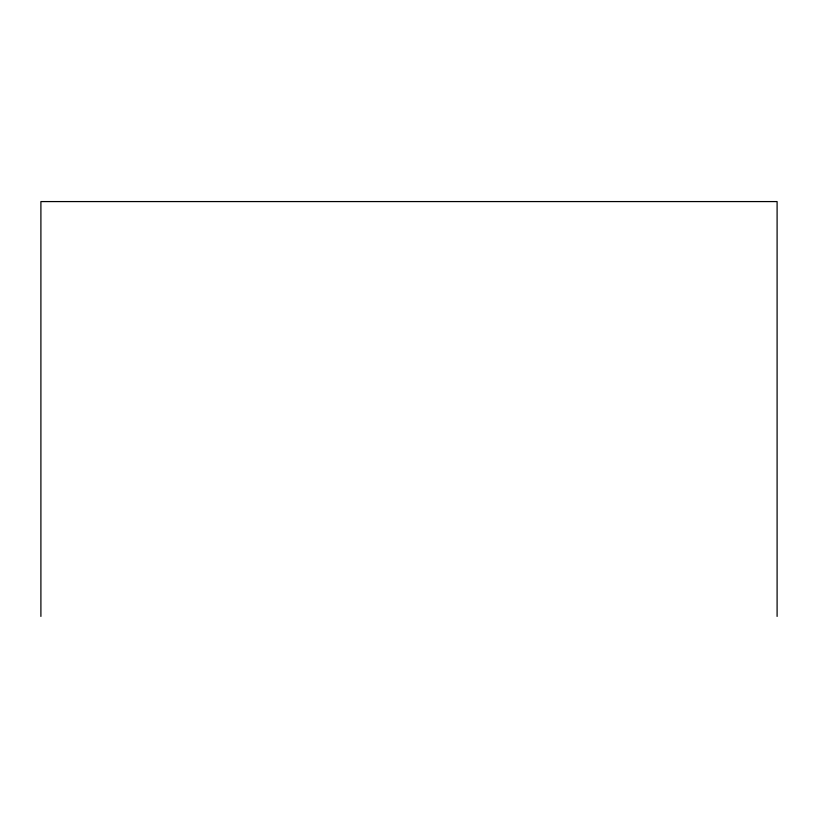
<?xml version="1.0" encoding="UTF-8"?>
<svg xmlns="http://www.w3.org/2000/svg" width="818" height="818" viewBox="0 0 818 818"><rect width="100%" height="100%" fill="white"/><g stroke="black" fill="none" stroke-linecap="round" stroke-linejoin="round"><path stroke-width="1.23" d="M777.1 616.424L777.1 201.576L40.9 201.576L40.9 616.424"/></g></svg>
